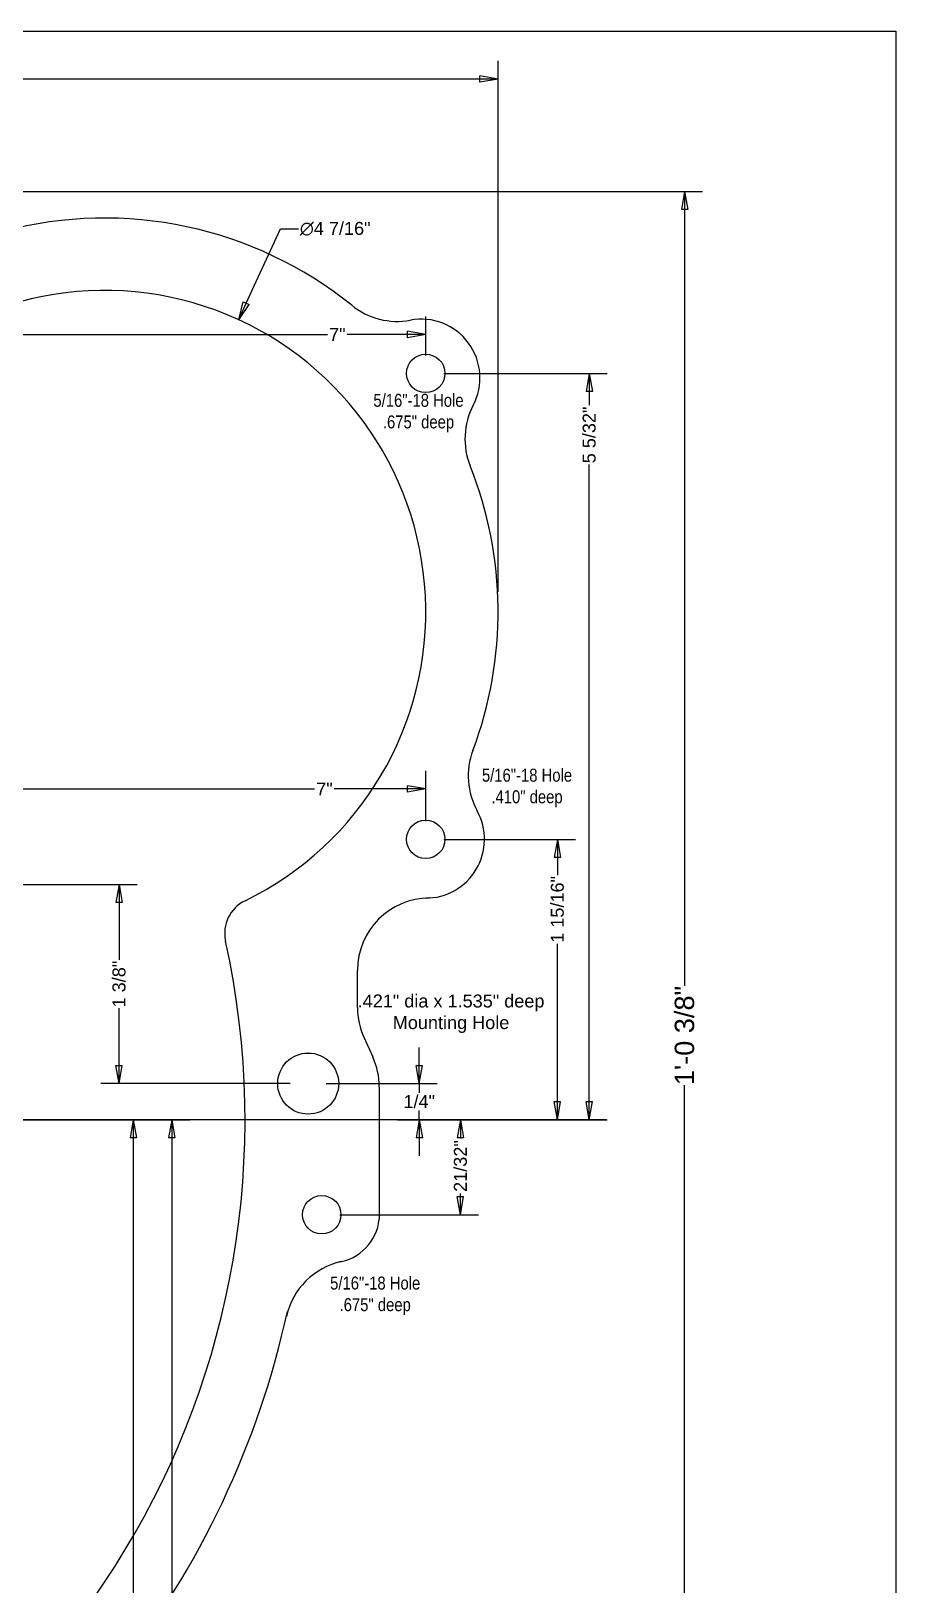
# Model space of a CAD drawing. Header units: inches. Extents: x 289 to 401, y -474 to -450.
# Drawn here: x 304.37 to 310.35, y -465.33 to -454.59 of the extents above; entities that cross this region are included whole.
import ezdxf

# ---------------------------------------------------------------- set-up
doc = ezdxf.new("R2010")
doc.units = ezdxf.units.IN
doc.header["$MEASUREMENT"] = 0
doc.header["$PDMODE"] = 1
doc.header["$PDSIZE"] = -2
for name, color, linetype in [('Black', 7, 'Continuous'), ('Dimension', 163, 'Continuous'), ('Red', 1, 'Continuous'), ('Title Block', 7, 'Continuous')]:
    doc.layers.add(name, color=color, linetype=linetype)
doc.styles.add('Arial', font='Arial Regular.ttf')
doc.styles.add('Arial Narrow', font='Arial Narrow Regular.ttf')
doc.styles.add('Chalkboard', font='Chalkboard Regular.ttf')
doc.dimstyles.new('Buckmensions', dxfattribs={"dimtxt": 0.115475, "dimasz": 0.125, "dimexe": 0.125, "dimexo": 0.125, "dimgap": 0, "dimtad": 0, "dimdec": 3, "dimzin": 11, "dimdsep": 46, "dimlunit": 4, "dimtxsty": 'Chalkboard', "dimblk": 'VW_EMPTYARROW', "dimcen": 0, "dimadec": 4, "dimazin": 0, "dimtfac": 0.8, "dimtdec": 3, "dimtix": 1, "dimtmove": 0, "dimatfit": 0, "dimldrblk": 'VW_EMPTYARROW', "dimfxl": 0, "dimfrac": 2, "dimtolj": 1, "dimtzin": 11, "dimarcsym": 0})

# ---------------------------------------------------------------- blocks, each defined once
blk = doc.blocks.new('VW_EMPTYARROW')
at = {"color": 0, "linetype": 'ByBlock', "lineweight": -2}
for p, q in [((0, 0), (-1, 0.176)), ((-1, -0.176), (-1, 0.176)), ((0, 0), (-1, 0)), ((0, 0), (-1, -0.176))]:
    blk.add_line(p, q, dxfattribs=at)
blk = doc.blocks.new('*D12')
at = {"layer": 'Defpoints', "color": 0, "lineweight": 0}
for p in [(301.735, -455.702), (301.62, -468.048), (308.889, -468.048)]:
    blk.add_point(p, dxfattribs=at)
at = {"layer": 'Dimension', "color": 0, "lineweight": -2}
for p, q in [((301.86, -455.702), (309.014, -455.702)), ((308.889, -455.827), (308.889, -461.19)), ((308.889, -467.923), (308.889, -461.877)), ((301.745, -468.048), (309.014, -468.048))]:
    blk.add_line(p, q, dxfattribs=at)
at = {"layer": 'Dimension', "color": 0, "lineweight": -2, "xscale": 0.125, "yscale": 0.125, "zscale": 0.125}
for p, rotation in [((308.889, -455.702), 90), ((308.889, -468.048), 270)]:
    blk.add_blockref('VW_EMPTYARROW', p, dxfattribs=dict(at, rotation=rotation))
at = {"layer": 'Dimension', "color": 0, "insert": (308.889, -461.533), "char_height": 0.13422, "attachment_point": 5, "rotation": 90, "style": 'Arial'}
blk.add_mtext('\\A1;1\'-0 3/8"', dxfattribs=at)
blk = doc.blocks.new('*D13')
at = {"layer": 'Defpoints', "color": 0, "lineweight": 0}
for p in [(293.475, -454.925), (307.6, -458.594), (293.475, -462.115)]:
    blk.add_point(p, dxfattribs=at)
at = {"layer": 'Dimension', "color": 0, "lineweight": -2}
for p, q in [((293.475, -461.99), (293.475, -454.8)), ((307.6, -458.469), (307.6, -454.8)), ((293.6, -454.925), (301, -454.925)), ((307.475, -454.925), (301.687, -454.925))]:
    blk.add_line(p, q, dxfattribs=at)
at = {"layer": 'Dimension', "color": 0, "lineweight": -2, "xscale": 0.125, "yscale": 0.125, "zscale": 0.125, "rotation": 180}
blk.add_blockref('VW_EMPTYARROW', (293.475, -454.925), dxfattribs=at)
at = {"layer": 'Dimension', "color": 0, "lineweight": -2, "xscale": 0.125, "yscale": 0.125, "zscale": 0.125}
blk.add_blockref('VW_EMPTYARROW', (307.6, -454.925), dxfattribs=at)
at = {"layer": 'Dimension', "color": 0, "insert": (301.344, -454.925), "char_height": 0.13422, "attachment_point": 5, "style": 'Arial'}
blk.add_mtext('\\A1;1\'-2 1/8"', dxfattribs=at)
blk = doc.blocks.new('*D27')
at = {"layer": 'Defpoints', "color": 0, "lineweight": 0}
for p in [(306.287, -461.865), (307.055, -461.865), (306.779, -462.115)]:
    blk.add_point(p, dxfattribs=at)
at = {"layer": 'Dimension', "color": 0, "lineweight": -2}
for p, q in [((307.055, -461.74), (307.055, -461.615)), ((306.412, -461.865), (307.18, -461.865)), ((307.055, -461.865), (307.055, -461.93)), ((306.904, -462.115), (307.18, -462.115)), ((307.055, -462.115), (307.055, -462.051)), ((307.055, -462.24), (307.055, -462.365))]:
    blk.add_line(p, q, dxfattribs=at)
at = {"layer": 'Dimension', "color": 0, "lineweight": -2, "xscale": 0.125, "yscale": 0.125, "zscale": 0.125}
for p, rotation in [((307.055, -461.865), 270), ((307.055, -462.115), 90)]:
    blk.add_blockref('VW_EMPTYARROW', p, dxfattribs=dict(at, rotation=rotation))
at = {"layer": 'Dimension', "color": 0, "insert": (307.055, -461.99), "char_height": 0.0895, "attachment_point": 5, "style": 'Arial'}
blk.add_mtext('\\A1;1/4"', dxfattribs=at)
blk = doc.blocks.new('*D31')
at = {"layer": 'Defpoints', "color": 0, "lineweight": 0}
for p in [(306.779, -462.115), (306.381, -462.771), (307.34, -462.771)]:
    blk.add_point(p, dxfattribs=at)
at = {"layer": 'Dimension', "color": 0, "lineweight": -2}
for p, q in [((306.904, -462.115), (307.465, -462.115)), ((307.34, -462.24), (307.34, -462.245)), ((307.34, -462.646), (307.34, -462.625)), ((306.506, -462.771), (307.465, -462.771))]:
    blk.add_line(p, q, dxfattribs=at)
at = {"layer": 'Dimension', "color": 0, "lineweight": -2, "xscale": 0.125, "yscale": 0.125, "zscale": 0.125}
for p, rotation in [((307.34, -462.115), 90), ((307.34, -462.771), 270)]:
    blk.add_blockref('VW_EMPTYARROW', p, dxfattribs=dict(at, rotation=rotation))
at = {"layer": 'Dimension', "color": 0, "insert": (307.34, -462.435), "char_height": 0.0895, "attachment_point": 5, "rotation": 90, "style": 'Arial'}
blk.add_mtext('\\A1;21/32"', dxfattribs=at)
blk = doc.blocks.new('*D33')
at = {"layer": 'Defpoints', "color": 0, "lineweight": 0}
for p in [(303.225, -460.49), (304.98, -460.49), (306.287, -461.865)]:
    blk.add_point(p, dxfattribs=at)
at = {"layer": 'Dimension', "color": 0, "lineweight": -2}
for p, q in [((303.35, -460.49), (305.105, -460.49)), ((304.98, -460.615), (304.98, -461.011)), ((304.98, -461.74), (304.98, -461.345)), ((306.162, -461.865), (304.855, -461.865))]:
    blk.add_line(p, q, dxfattribs=at)
at = {"layer": 'Dimension', "color": 0, "lineweight": -2, "xscale": 0.125, "yscale": 0.125, "zscale": 0.125}
for p, rotation in [((304.98, -460.49), 90), ((304.98, -461.865), 270)]:
    blk.add_blockref('VW_EMPTYARROW', p, dxfattribs=dict(at, rotation=rotation))
at = {"layer": 'Dimension', "color": 0, "insert": (304.98, -461.178), "char_height": 0.0895, "attachment_point": 5, "rotation": 90, "style": 'Arial'}
blk.add_mtext('\\A1;1 3/8"', dxfattribs=at)
blk = doc.blocks.new('*D38')
at = {"layer": 'Defpoints', "color": 0, "lineweight": 0}
for p in [(304.453, -462.115), (304.475, -466.49), (305.078, -466.49)]:
    blk.add_point(p, dxfattribs=at)
at = {"layer": 'Dimension', "color": 0, "lineweight": -2}
for p, q in [((304.578, -462.115), (305.203, -462.115)), ((305.078, -462.24), (305.078, -465.881)), ((305.078, -466.365), (305.078, -466.227)), ((304.6, -466.49), (305.203, -466.49))]:
    blk.add_line(p, q, dxfattribs=at)
at = {"layer": 'Dimension', "color": 0, "lineweight": -2, "xscale": 0.125, "yscale": 0.125, "zscale": 0.125}
for p, rotation in [((305.078, -462.115), 90), ((305.078, -466.49), 270)]:
    blk.add_blockref('VW_EMPTYARROW', p, dxfattribs=dict(at, rotation=rotation))
at = {"layer": 'Dimension', "color": 0, "insert": (305.078, -466.054), "char_height": 0.0895, "attachment_point": 5, "rotation": 90, "style": 'Arial'}
blk.add_mtext('\\A1;4 3/8"', dxfattribs=at)
blk = doc.blocks.new('*D39')
at = {"layer": 'Defpoints', "color": 0, "lineweight": 0}
for p in [(304.086, -462.115), (304.1, -466.834), (305.344, -466.834)]:
    blk.add_point(p, dxfattribs=at)
at = {"layer": 'Dimension', "color": 0, "lineweight": -2}
for p, q in [((304.211, -462.115), (305.469, -462.115)), ((305.344, -462.24), (305.344, -466.12)), ((305.344, -466.709), (305.344, -466.605)), ((304.225, -466.834), (305.469, -466.834))]:
    blk.add_line(p, q, dxfattribs=at)
at = {"layer": 'Dimension', "color": 0, "lineweight": -2, "xscale": 0.125, "yscale": 0.125, "zscale": 0.125}
for p, rotation in [((305.344, -462.115), 90), ((305.344, -466.834), 270)]:
    blk.add_blockref('VW_EMPTYARROW', p, dxfattribs=dict(at, rotation=rotation))
at = {"layer": 'Dimension', "color": 0, "insert": (305.344, -466.362), "char_height": 0.08948, "attachment_point": 5, "rotation": 90, "style": 'Arial'}
blk.add_mtext('\\A1;4 23/32"', dxfattribs=at)
blk = doc.blocks.new('*D51')
at = {"layer": 'Defpoints', "color": 0, "lineweight": 0}
for p in [(300.1, -456.115), (307.1, -456.69), (307.1, -456.959)]:
    blk.add_point(p, dxfattribs=at)
at = {"layer": 'Dimension', "color": 0, "lineweight": -2}
for p, q in [((300.1, -456.24), (300.1, -456.815)), ((307.1, -456.834), (307.1, -456.565)), ((300.225, -456.69), (306.421, -456.69)), ((306.975, -456.69), (306.556, -456.69))]:
    blk.add_line(p, q, dxfattribs=at)
at = {"layer": 'Dimension', "color": 0, "lineweight": -2, "xscale": 0.125, "yscale": 0.125, "zscale": 0.125, "rotation": 180}
blk.add_blockref('VW_EMPTYARROW', (300.1, -456.69), dxfattribs=at)
at = {"layer": 'Dimension', "color": 0, "lineweight": -2, "xscale": 0.125, "yscale": 0.125, "zscale": 0.125}
blk.add_blockref('VW_EMPTYARROW', (307.1, -456.69), dxfattribs=at)
at = {"layer": 'Dimension', "color": 0, "insert": (306.489, -456.69), "char_height": 0.0895, "attachment_point": 5, "style": 'Arial'}
blk.add_mtext('\\A1;7"', dxfattribs=at)
blk = doc.blocks.new('*D52')
at = {"layer": 'Defpoints', "color": 0, "lineweight": 0}
for p in [(307.1, -456.959), (308.23, -456.959), (307.13, -462.115)]:
    blk.add_point(p, dxfattribs=at)
at = {"layer": 'Dimension', "color": 0, "lineweight": -2}
for p, q in [((307.225, -456.959), (308.355, -456.959)), ((308.23, -457.084), (308.23, -457.178)), ((308.23, -461.99), (308.23, -457.589)), ((307.255, -462.115), (308.355, -462.115))]:
    blk.add_line(p, q, dxfattribs=at)
at = {"layer": 'Dimension', "color": 0, "lineweight": -2, "xscale": 0.125, "yscale": 0.125, "zscale": 0.125}
for p, rotation in [((308.23, -456.959), 90), ((308.23, -462.115), 270)]:
    blk.add_blockref('VW_EMPTYARROW', p, dxfattribs=dict(at, rotation=rotation))
at = {"layer": 'Dimension', "color": 0, "insert": (308.23, -457.384), "char_height": 0.08948, "attachment_point": 5, "rotation": 90, "style": 'Arial'}
blk.add_mtext('\\A1;5 5/32"', dxfattribs=at)
blk = doc.blocks.new('*D53')
at = {"layer": 'Defpoints', "color": 0, "lineweight": 0}
for p in [(307.1, -460.178), (308.01, -460.178), (307.1, -462.115)]:
    blk.add_point(p, dxfattribs=at)
at = {"layer": 'Dimension', "color": 0, "lineweight": -2}
for p, q in [((307.225, -460.178), (308.135, -460.178)), ((308.01, -460.303), (308.01, -460.425)), ((308.01, -461.99), (308.01, -460.899)), ((307.225, -462.115), (308.135, -462.115))]:
    blk.add_line(p, q, dxfattribs=at)
at = {"layer": 'Dimension', "color": 0, "lineweight": -2, "xscale": 0.125, "yscale": 0.125, "zscale": 0.125}
for p, rotation in [((308.01, -460.178), 90), ((308.01, -462.115), 270)]:
    blk.add_blockref('VW_EMPTYARROW', p, dxfattribs=dict(at, rotation=rotation))
at = {"layer": 'Dimension', "color": 0, "insert": (308.01, -460.662), "char_height": 0.08948, "attachment_point": 5, "rotation": 90, "style": 'Arial'}
blk.add_mtext('\\A1;1 15/16"', dxfattribs=at)
blk = doc.blocks.new('*D54')
at = {"layer": 'Defpoints', "color": 0, "lineweight": 0}
for p in [(307.1, -459.83), (300.1, -460.178), (307.1, -460.178)]:
    blk.add_point(p, dxfattribs=at)
at = {"layer": 'Dimension', "color": 0, "lineweight": -2}
for p, q in [((300.1, -460.053), (300.1, -459.705)), ((307.1, -460.053), (307.1, -459.705)), ((300.225, -459.83), (306.332, -459.83)), ((306.975, -459.83), (306.468, -459.83))]:
    blk.add_line(p, q, dxfattribs=at)
at = {"layer": 'Dimension', "color": 0, "lineweight": -2, "xscale": 0.125, "yscale": 0.125, "zscale": 0.125, "rotation": 180}
blk.add_blockref('VW_EMPTYARROW', (300.1, -459.83), dxfattribs=at)
at = {"layer": 'Dimension', "color": 0, "lineweight": -2, "xscale": 0.125, "yscale": 0.125, "zscale": 0.125}
blk.add_blockref('VW_EMPTYARROW', (307.1, -459.83), dxfattribs=at)
at = {"layer": 'Dimension', "color": 0, "insert": (306.4, -459.83), "char_height": 0.0895, "attachment_point": 5, "style": 'Arial'}
blk.add_mtext('\\A1;7"', dxfattribs=at)
blk = doc.blocks.new('*D55')
at = {"layer": 'Defpoints', "color": 0, "lineweight": 0}
for p in [(305.807, -456.588), (303.954, -460.623)]:
    blk.add_point(p, dxfattribs=at)
at = {"layer": 'Dimension', "color": 0, "lineweight": -2}
for p, q in [((305.859, -456.474), (306.095, -455.96)), ((306.095, -455.96), (306.22, -455.96))]:
    blk.add_line(p, q, dxfattribs=at)
at = {"layer": 'Dimension', "color": 0, "lineweight": -2, "xscale": 0.125, "yscale": 0.125, "zscale": 0.125, "rotation": 245.3416414598766}
blk.add_blockref('VW_EMPTYARROW', (305.807, -456.588), dxfattribs=at)
at = {"layer": 'Dimension', "color": 0, "insert": (306.474, -455.96), "char_height": 0.08948, "attachment_point": 5, "style": 'Arial'}
blk.add_mtext('\\A1;∅4 7/16"', dxfattribs=at)

msp = doc.modelspace()

# ---------------------------------------------------------------- linework, layer by layer
at = {"layer": 'Black'}
for p, q in [((306.6282993, -461.3404696), (306.6282993, -461.083)), ((306.6734738, -461.5481563), (306.7338029, -461.6802747)), ((306.7789774, -461.8879614), (306.7789774, -462.8026389))]:
    msp.add_line(p, q, dxfattribs=at)
for centre, radius in [((307.1, -456.9588889), 0.1328125), ((307.1, -460.1776389), 0.1328125), ((306.2875, -461.8651389), 0.2109375), ((306.38125, -462.7713889), 0.1328125)]:
    msp.add_circle(centre, radius, dxfattribs=at)
for centre, radius, start, end in [((304.8803942, -458.6054965), 2.7199782, 51.10661204, 104.84055624), ((304.8803942, -458.6054965), 2.2199782, 295.92081203, 136.64950207), ((306.9021323, -456.0993372), 0.5, 231.10661204, 280.59432331), ((307.06875, -456.9901389), 0.40625, 332.27222785, 100.59432331), ((300.1, -462.1151389), 5.75, 111.40841163, 12.39740206), ((307.8709337, -457.4117909), 0.5, 152.27222785, 201.75993912), ((304.8803942, -458.6054965), 2.7199782, 339.36347155, 21.75993912), ((307.8937626, -459.7403404), 0.5, 159.36347155, 208.85118282), ((307.1, -460.1776389), 0.40625, 269.79438522, 28.85118282), ((305.9600921, -460.8269926), 0.25, 115.92081203, 192.39740206), ((307.1282993, -461.083), 0.5, 90.16873738, 180), ((307.1282993, -461.3404696), 0.5, 180, 204.54283476), ((306.2789774, -461.8879614), 0.5, 0, 24.54283476), ((306.4436985, -462.7657584), 0.3373012, 277.98959572, 353.72274067), ((306.624342, -463.583341), 0.5, 102.45923417, 167.31773458), ((300.1, -462.1151389), 6.1875, 321.78197338, 347.62610436)]:
    msp.add_arc(centre, radius, start, end, dxfattribs=at)
at = {"layer": 'Red'}
msp.add_line((308.35, -462.1151389), (291.85, -462.1151389), dxfattribs=at)
at = {"layer": 'Title Block'}
for p, q in [((288.85, -454.59375), (310.35, -454.59375)), ((310.35, -454.59375), (310.35, -471.09375))]:
    msp.add_line(p, q, dxfattribs=at)

# ---------------------------------------------------------------- texts
at = {"layer": 'Dimension', "attachment_point": 2}
for s, insert, char_height, style in [('{\\C163;\\l5/16"-18 Hole\\P.675" deep}', (307.05, -457.1), 0.089475371, 'Arial Narrow'), ('{\\C163;\\l5/16"-18 Hole\\P.410" deep}', (307.8, -459.69), 0.089475371, 'Arial Narrow'), ('{\\C163;\\l.421" dia x 1.535" deep\\PMounting Hole}', (307.275, -461.25), 0.089483001, 'Arial'), ('{\\C163;\\l5/16"-18 Hole\\P.675" deep}', (306.750625, -463.19875), 0.089475371, 'Arial Narrow')]:
    msp.add_mtext(s, dxfattribs=dict(at, insert=insert, char_height=char_height, style=style))

# ---------------------------------------------------------------- dimensions: what is measured, and where the dimension line sits
at = {"layer": 'Dimension'}
for base, p1, p2, override, picture, middle in [((293.475, -454.9246702), (307.600347, -458.59375), (293.475, -462.1151389), {"dimtxt": 0.134225, "dimgap": 0.015625, "dimdec": 5, "dimpost": '<>', "dimtxsty": 'Arial'}, '*D13', (301.34375, -454.9246702)), ((307.1, -456.69), (300.1, -456.1151389), (307.1, -456.9588889), {"dimtxt": 0.089483, "dimgap": 0.015625, "dimdec": 5, "dimpost": '<>', "dimtxsty": 'Arial'}, '*D51', (306.4885202, -456.69)), ((307.1, -459.83), (300.1, -460.1776389), (307.1, -460.1776389), {"dimtxt": 0.089483, "dimgap": 0.015625, "dimdec": 5, "dimpost": '<>', "dimtxsty": 'Arial'}, '*D54', (306.4, -459.83))]:
    dim = msp.add_linear_dim(base=base, p1=p1, p2=p2, dimstyle='Buckmensions', override=override, dxfattribs=at)
    dim.commit()
    dim.dimension.update_dxf_attribs({"geometry": picture, "text_midpoint": middle, "dimtype": 160})
for base, p1, p2, override, picture, middle in [((308.8890625, -468.0481403), (301.7354365, -455.702488), (301.6196151, -468.0481403), {"dimtxt": 0.134225, "dimgap": 0.015625, "dimdec": 4, "dimpost": '<>', "dimtxsty": 'Arial'}, '*D12', (308.8890625, -461.5331267)), ((308.23, -456.9588889), (307.13, -462.1151389), (307.1, -456.9588889), {"dimtxt": 0.089483, "dimgap": 0.015625, "dimdec": 5, "dimpost": '<>', "dimtxsty": 'Arial'}, '*D52', (308.23, -457.3836506)), ((308.01, -460.1776389), (307.1, -462.1151389), (307.1, -460.1776389), {"dimtxt": 0.089483, "dimgap": 0.015625, "dimdec": 5, "dimpost": '<>', "dimtxsty": 'Arial'}, '*D53', (308.01, -460.6620139)), ((304.98, -460.4901389), (306.2875, -461.8651389), (303.225, -460.4901389), {"dimtxt": 0.089483, "dimgap": 0.015625, "dimdec": 5, "dimpost": '<>', "dimtxsty": 'Arial'}, '*D33', (304.98, -461.1776389)), ((307.055, -461.8651389), (306.7789774, -462.1151389), (306.2875, -461.8651389), {"dimtxt": 0.089483, "dimgap": 0.015625, "dimtih": 1, "dimtoh": 1, "dimdec": 5, "dimpost": '<>', "dimtxsty": 'Arial'}, '*D27', (307.055, -461.9901389)), ((305.34375, -466.8338889), (304.0856259, -462.1151389), (304.1, -466.8338889), {"dimtxt": 0.089483, "dimgap": 0.015625, "dimdec": 5, "dimpost": '<>', "dimtxsty": 'Arial'}, '*D39', (305.34375, -466.3624968)), ((305.078125, -466.4901389), (304.453125, -462.1151389), (304.475, -466.4901389), {"dimtxt": 0.089483, "dimgap": 0.015625, "dimdec": 5, "dimpost": '<>', "dimtxsty": 'Arial'}, '*D38', (305.078125, -466.0536228)), ((307.34, -462.7713889), (306.7789774, -462.1151389), (306.38125, -462.7713889), {"dimtxt": 0.089483, "dimgap": 0.015625, "dimdec": 5, "dimpost": '<>', "dimtxsty": 'Arial'}, '*D31', (307.34, -462.4352136))]:
    dim = msp.add_linear_dim(base=base, p1=p1, p2=p2, angle=90, dimstyle='Buckmensions', override=override, dxfattribs=at)
    dim.commit()
    dim.dimension.update_dxf_attribs({"geometry": picture, "text_midpoint": middle, "dimtype": 160})
dim = msp.add_diameter_dim_2p(p1=(303.9542044, -460.6230386), p2=(305.8065839, -456.5879545), dimstyle='Buckmensions', override={"dimtxt": 0.089483, "dimgap": 0.015625, "dimtih": 1, "dimtoh": 1, "dimdec": 5, "dimpost": '', "dimtxsty": 'Arial', "dimblk": 'VW_EMPTYARROW', "dimse1": 1, "dimse2": 1, "dimtix": 0, "dimtofl": 0, "dimatfit": 0}, dxfattribs=at)
dim.commit()
dim.dimension.update_dxf_attribs({"geometry": '*D55', "text_midpoint": (306.474145, -455.96), "dimtype": 163})

doc.saveas('drawing.dxf')
